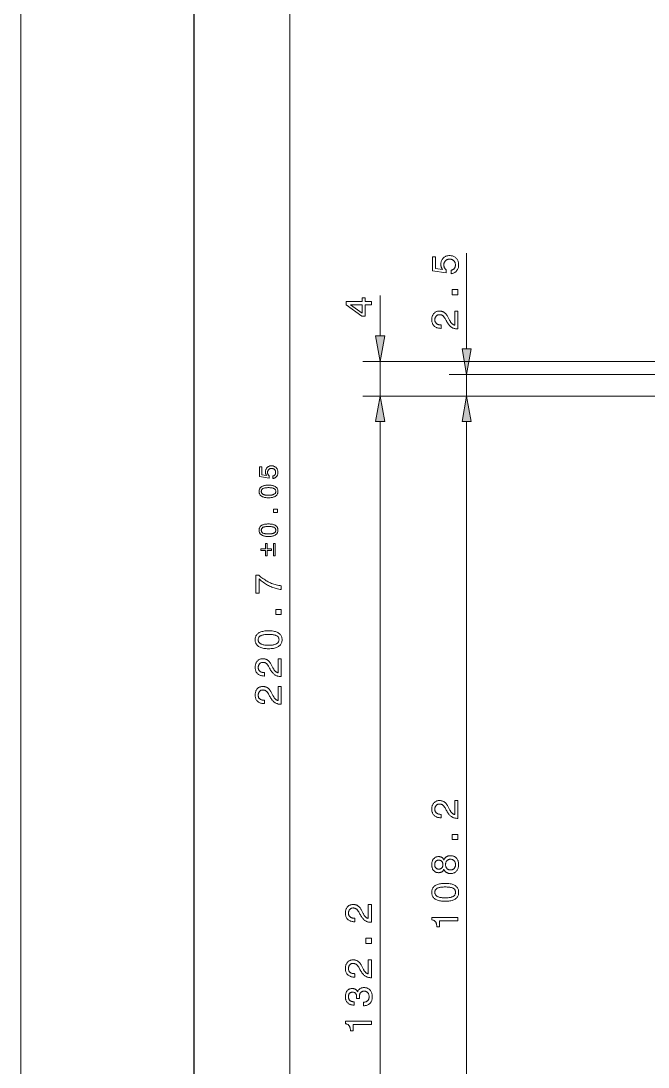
# Model space of a CAD drawing. Extents: x 0 to 297, y 0 to 420.
# Drawn here: x 0 to 72.4, y 208.9 to 329.7 of the extents above; entities that cross this region are included whole.
import ezdxf

# ---------------------------------------------------------------- set-up
doc = ezdxf.new("R2010")
doc.units = 0

msp = doc.modelspace()

# ---------------------------------------------------------------- linework, layer by layer
at = {"color": 7, "lineweight": 13}
for p, q in [((0, 0), (0, 420)), ((31.06, 157.16), (31.06, 371.95)), ((74.03, 290.41), (39.48, 290.41)), ((74.03, 288.91), (49.46, 288.91)), ((74.18, 286.41), (39.48, 286.41)), ((74.18, 286.41), (39.48, 286.41)), ((74.18, 286.41), (49.46, 286.41)), ((74.18, 286.41), (49.46, 286.41)), ((41.48, 157.16), (41.48, 283.45)), ((51.46, 181.16), (51.46, 283.45))]:
    msp.add_line(p, q, dxfattribs=at)
at = {"color": 7, "lineweight": 30}
msp.add_line((20, 5), (20, 415), dxfattribs=at)
at = {"color": 7, "lineweight": 13, "ltscale": 0.276097}
msp.add_line((51.46, 291.86), (51.46, 302.91), dxfattribs=at)
at = {"color": 7, "lineweight": 13, "ltscale": 0.116125}
msp.add_line((41.48, 293.36), (41.48, 298.01), dxfattribs=at)
at = {"color": 7, "lineweight": 13, "ltscale": 0.1}
msp.add_line((41.48, 286.41), (41.48, 290.41), dxfattribs=at)
at = {"color": 7, "lineweight": 13, "ltscale": 0.0625}
msp.add_line((51.46, 286.41), (51.46, 288.91), dxfattribs=at)
at = {"color": 7, "lineweight": 13, "ltscale": 0.051139}
for p, q in [((41.48, 281.41), (41.48, 283.45)), ((51.46, 281.41), (51.46, 283.45))]:
    msp.add_line(p, q, dxfattribs=at)
at = {"color": 7, "lineweight": 13}
for points in [[(49.68, 300.53), (49.68, 300.93), (49.72, 300.94), (49.76, 300.95), (49.81, 300.97), (49.85, 300.98), (49.88, 301), (49.92, 301.02), (49.95, 301.05), (49.98, 301.07), (50.01, 301.1), (50.04, 301.13), (50.07, 301.16), (50.09, 301.2), (50.11, 301.23), (50.13, 301.27), (50.14, 301.31), (50.15, 301.35), (50.16, 301.4), (50.17, 301.44), (50.17, 301.49), (50.17, 301.54), (50.17, 301.59), (50.17, 301.65), (50.16, 301.71), (50.14, 301.76), (50.13, 301.81), (50.11, 301.85), (50.08, 301.9), (50.06, 301.94), (50.02, 301.98), (49.99, 302.02), (49.95, 302.06), (49.91, 302.09), (49.87, 302.11), (49.82, 302.14), (49.78, 302.16), (49.73, 302.17), (49.68, 302.19), (49.62, 302.2), (49.57, 302.2), (49.51, 302.2), (49.45, 302.2), (49.39, 302.2), (49.33, 302.19), (49.28, 302.18), (49.23, 302.16), (49.18, 302.14), (49.14, 302.12), (49.1, 302.09), (49.06, 302.06), (49.02, 302.02), (48.99, 301.99), (48.95, 301.95), (48.93, 301.9), (48.9, 301.86), (48.88, 301.81), (48.87, 301.76), (48.85, 301.71), (48.85, 301.65), (48.84, 301.6), (48.84, 301.54), (48.84, 301.5), (48.84, 301.47), (48.84, 301.43), (48.85, 301.4), (48.86, 301.37), (48.86, 301.34), (48.87, 301.31), (48.88, 301.28), (48.89, 301.25), (48.91, 301.22), (48.92, 301.19), (48.94, 301.16), (48.96, 301.13), (48.97, 301.11), (48.99, 301.08), (49.02, 301.06), (49.04, 301.03), (49.06, 301.01), (49.09, 300.99), (49.11, 300.96), (49.11, 300.62), (47.52, 300.86), (47.52, 302.46), (47.88, 302.46), (47.88, 301.15), (48.69, 301.03), (48.67, 301.05), (48.65, 301.07), (48.63, 301.09), (48.62, 301.12), (48.6, 301.14), (48.59, 301.17), (48.58, 301.2), (48.56, 301.22), (48.55, 301.25), (48.54, 301.28), (48.53, 301.31), (48.52, 301.34), (48.52, 301.37), (48.51, 301.4), (48.5, 301.43), (48.5, 301.46), (48.5, 301.5), (48.49, 301.53), (48.49, 301.56), (48.49, 301.6), (48.5, 301.69), (48.5, 301.78), (48.52, 301.86), (48.54, 301.94), (48.56, 302.02), (48.59, 302.09), (48.63, 302.16), (48.67, 302.22), (48.71, 302.28), (48.77, 302.34), (48.82, 302.4), (48.88, 302.44), (48.95, 302.49), (49.01, 302.52), (49.08, 302.55), (49.16, 302.58), (49.23, 302.6), (49.31, 302.61), (49.4, 302.62), (49.49, 302.62), (49.58, 302.62), (49.67, 302.61), (49.75, 302.6), (49.83, 302.58), (49.91, 302.55), (49.99, 302.52), (50.06, 302.48), (50.13, 302.43), (50.19, 302.38), (50.25, 302.33), (50.31, 302.26), (50.36, 302.2), (50.4, 302.13), (50.44, 302.06), (50.47, 301.98), (50.5, 301.9), (50.52, 301.82), (50.53, 301.73), (50.54, 301.64), (50.54, 301.55), (50.54, 301.47), (50.53, 301.38), (50.52, 301.31), (50.51, 301.23), (50.48, 301.16), (50.46, 301.09), (50.43, 301.03), (50.39, 300.96), (50.35, 300.9), (50.3, 300.85), (50.26, 300.79), (50.2, 300.74), (50.15, 300.7), (50.09, 300.66), (50.03, 300.63), (49.96, 300.6), (49.9, 300.58), (49.83, 300.56), (49.75, 300.54)], [(50.46, 298.11), (49.81, 298.11), (49.81, 298.7), (50.46, 298.7)], [(40.48, 296.95), (39.74, 296.95), (39.74, 295.63), (39.36, 295.63), (37.55, 296.94), (37.55, 297.33), (39.4, 297.33), (39.4, 297.76), (39.74, 297.76), (39.74, 297.33), (40.48, 297.33)], [(39.4, 295.99), (39.4, 296.95), (38.05, 296.95)], [(50.46, 294.15), (50.44, 294.15), (50.36, 294.16), (50.27, 294.16), (50.19, 294.17), (50.11, 294.19), (50.04, 294.21), (49.96, 294.23), (49.89, 294.26), (49.83, 294.29), (49.76, 294.32), (49.7, 294.36), (49.64, 294.41), (49.58, 294.46), (49.52, 294.52), (49.46, 294.58), (49.4, 294.65), (49.35, 294.73), (49.29, 294.81), (49.23, 294.91), (49.17, 295), (49.11, 295.11), (48.97, 295.36), (48.95, 295.41), (48.92, 295.45), (48.89, 295.49), (48.87, 295.53), (48.84, 295.56), (48.81, 295.59), (48.78, 295.62), (48.75, 295.65), (48.72, 295.68), (48.69, 295.7), (48.66, 295.72), (48.63, 295.74), (48.59, 295.75), (48.56, 295.77), (48.52, 295.78), (48.49, 295.79), (48.45, 295.79), (48.41, 295.8), (48.37, 295.8), (48.33, 295.8), (48.28, 295.8), (48.24, 295.8), (48.19, 295.79), (48.15, 295.78), (48.11, 295.76), (48.08, 295.74), (48.04, 295.72), (48.01, 295.7), (47.97, 295.67), (47.94, 295.64), (47.92, 295.61), (47.89, 295.57), (47.87, 295.53), (47.85, 295.49), (47.83, 295.45), (47.82, 295.4), (47.81, 295.36), (47.8, 295.31), (47.8, 295.26), (47.8, 295.2), (47.8, 295.15), (47.8, 295.1), (47.81, 295.05), (47.83, 295), (47.84, 294.96), (47.86, 294.92), (47.89, 294.88), (47.92, 294.84), (47.95, 294.81), (47.98, 294.77), (48.02, 294.74), (48.06, 294.72), (48.11, 294.69), (48.15, 294.67), (48.2, 294.66), (48.26, 294.64), (48.31, 294.63), (48.37, 294.62), (48.43, 294.62), (48.49, 294.62), (48.53, 294.62), (48.53, 294.22), (48.47, 294.22), (48.37, 294.23), (48.29, 294.24), (48.2, 294.25), (48.12, 294.27), (48.04, 294.29), (47.97, 294.32), (47.9, 294.36), (47.83, 294.4), (47.77, 294.44), (47.72, 294.49), (47.66, 294.55), (47.62, 294.61), (47.57, 294.67), (47.54, 294.74), (47.51, 294.81), (47.48, 294.89), (47.46, 294.97), (47.45, 295.05), (47.44, 295.14), (47.44, 295.23), (47.44, 295.31), (47.45, 295.4), (47.46, 295.48), (47.48, 295.55), (47.5, 295.63), (47.53, 295.7), (47.56, 295.76), (47.6, 295.83), (47.64, 295.89), (47.69, 295.94), (47.74, 295.99), (47.79, 296.04), (47.85, 296.08), (47.91, 296.12), (47.97, 296.15), (48.04, 296.17), (48.11, 296.19), (48.18, 296.2), (48.25, 296.21), (48.33, 296.21), (48.39, 296.21), (48.45, 296.21), (48.51, 296.2), (48.57, 296.19), (48.62, 296.17), (48.68, 296.16), (48.73, 296.14), (48.78, 296.11), (48.83, 296.08), (48.88, 296.05), (48.92, 296.02), (48.97, 295.98), (49.01, 295.94), (49.05, 295.9), (49.09, 295.85), (49.13, 295.8), (49.17, 295.75), (49.21, 295.69), (49.24, 295.63), (49.28, 295.57), (49.41, 295.31), (49.44, 295.24), (49.48, 295.18), (49.52, 295.11), (49.55, 295.06), (49.59, 295), (49.62, 294.95), (49.65, 294.91), (49.68, 294.87), (49.72, 294.83), (49.75, 294.79), (49.78, 294.76), (49.81, 294.74), (49.84, 294.71), (49.87, 294.69), (49.91, 294.66), (49.94, 294.64), (49.98, 294.63), (50.01, 294.61), (50.05, 294.6), (50.09, 294.59), (50.09, 296.21), (50.46, 296.21)], [(40.96, 293.36), (41.48, 290.41), (42.01, 293.36)], [(50.94, 291.86), (51.46, 288.91), (51.98, 291.86)], [(42.01, 283.45), (41.48, 286.41), (40.96, 283.45)], [(42.01, 283.45), (41.48, 286.41), (40.96, 283.45)], [(51.98, 283.45), (51.46, 286.41), (50.94, 283.45)], [(51.98, 283.45), (51.46, 286.41), (50.94, 283.45)], [(29.07, 276.88), (29.07, 277.16), (29.1, 277.17), (29.13, 277.18), (29.16, 277.19), (29.19, 277.2), (29.21, 277.21), (29.24, 277.23), (29.26, 277.24), (29.28, 277.26), (29.3, 277.28), (29.32, 277.3), (29.34, 277.32), (29.35, 277.35), (29.37, 277.37), (29.38, 277.4), (29.39, 277.43), (29.4, 277.46), (29.41, 277.49), (29.41, 277.52), (29.41, 277.55), (29.41, 277.58), (29.41, 277.63), (29.41, 277.67), (29.4, 277.7), (29.39, 277.74), (29.38, 277.77), (29.37, 277.81), (29.35, 277.84), (29.33, 277.87), (29.31, 277.9), (29.29, 277.92), (29.26, 277.95), (29.23, 277.97), (29.2, 277.99), (29.17, 278.01), (29.14, 278.02), (29.1, 278.03), (29.07, 278.04), (29.03, 278.05), (28.99, 278.05), (28.95, 278.05), (28.91, 278.05), (28.87, 278.05), (28.83, 278.04), (28.79, 278.03), (28.76, 278.02), (28.72, 278.01), (28.69, 277.99), (28.66, 277.97), (28.63, 277.95), (28.61, 277.93), (28.58, 277.9), (28.56, 277.87), (28.54, 277.84), (28.53, 277.81), (28.51, 277.78), (28.5, 277.74), (28.49, 277.71), (28.48, 277.67), (28.48, 277.63), (28.48, 277.58), (28.48, 277.56), (28.48, 277.54), (28.48, 277.51), (28.49, 277.49), (28.49, 277.47), (28.5, 277.45), (28.5, 277.42), (28.51, 277.4), (28.52, 277.38), (28.53, 277.36), (28.54, 277.34), (28.55, 277.32), (28.56, 277.3), (28.58, 277.28), (28.59, 277.27), (28.6, 277.25), (28.62, 277.23), (28.64, 277.22), (28.65, 277.2), (28.67, 277.18), (28.67, 276.94), (27.56, 277.11), (27.56, 278.23), (27.81, 278.23), (27.81, 277.31), (28.37, 277.23), (28.36, 277.24), (28.35, 277.26), (28.34, 277.27), (28.33, 277.29), (28.32, 277.31), (28.31, 277.33), (28.3, 277.35), (28.29, 277.37), (28.28, 277.38), (28.27, 277.41), (28.27, 277.43), (28.26, 277.45), (28.25, 277.47), (28.25, 277.49), (28.25, 277.51), (28.24, 277.53), (28.24, 277.56), (28.24, 277.58), (28.24, 277.6), (28.24, 277.63), (28.24, 277.69), (28.25, 277.75), (28.26, 277.81), (28.27, 277.87), (28.29, 277.92), (28.31, 277.97), (28.33, 278.02), (28.36, 278.07), (28.39, 278.11), (28.43, 278.15), (28.47, 278.19), (28.51, 278.22), (28.56, 278.25), (28.6, 278.28), (28.65, 278.3), (28.7, 278.31), (28.76, 278.33), (28.81, 278.34), (28.87, 278.34), (28.93, 278.35), (29, 278.34), (29.06, 278.34), (29.12, 278.33), (29.18, 278.31), (29.23, 278.29), (29.28, 278.27), (29.33, 278.24), (29.38, 278.21), (29.43, 278.18), (29.47, 278.14), (29.51, 278.09), (29.54, 278.05), (29.57, 278), (29.6, 277.95), (29.62, 277.9), (29.64, 277.84), (29.66, 277.78), (29.67, 277.72), (29.67, 277.66), (29.67, 277.59), (29.67, 277.54), (29.67, 277.48), (29.66, 277.42), (29.65, 277.37), (29.63, 277.32), (29.61, 277.27), (29.59, 277.23), (29.57, 277.18), (29.54, 277.14), (29.51, 277.1), (29.47, 277.06), (29.43, 277.03), (29.4, 277), (29.36, 276.97), (29.31, 276.95), (29.27, 276.93), (29.22, 276.91), (29.17, 276.9), (29.12, 276.89)], [(28.59, 274.67), (28.48, 274.67), (28.39, 274.67), (28.29, 274.68), (28.2, 274.7), (28.12, 274.71), (28.04, 274.73), (27.97, 274.76), (27.9, 274.78), (27.84, 274.82), (27.78, 274.85), (27.73, 274.89), (27.68, 274.93), (27.64, 274.98), (27.6, 275.03), (27.57, 275.08), (27.54, 275.14), (27.52, 275.19), (27.51, 275.26), (27.5, 275.32), (27.5, 275.39), (27.5, 275.46), (27.51, 275.53), (27.52, 275.59), (27.54, 275.65), (27.57, 275.71), (27.6, 275.76), (27.64, 275.81), (27.68, 275.85), (27.72, 275.9), (27.78, 275.94), (27.83, 275.97), (27.9, 276), (27.96, 276.03), (28.04, 276.05), (28.12, 276.07), (28.2, 276.09), (28.29, 276.1), (28.38, 276.11), (28.48, 276.12), (28.59, 276.12), (28.69, 276.12), (28.79, 276.11), (28.89, 276.1), (28.98, 276.09), (29.06, 276.07), (29.14, 276.05), (29.21, 276.03), (29.28, 276), (29.34, 275.97), (29.4, 275.94), (29.45, 275.9), (29.5, 275.85), (29.54, 275.81), (29.57, 275.76), (29.61, 275.71), (29.63, 275.65), (29.65, 275.59), (29.66, 275.53), (29.67, 275.46), (29.67, 275.39), (29.67, 275.32), (29.66, 275.26), (29.65, 275.19), (29.63, 275.14), (29.6, 275.08), (29.57, 275.03), (29.54, 274.98), (29.5, 274.93), (29.45, 274.89), (29.4, 274.85), (29.34, 274.82), (29.28, 274.78), (29.21, 274.76), (29.14, 274.73), (29.06, 274.71), (28.97, 274.7), (28.89, 274.68), (28.79, 274.67), (28.69, 274.67)], [(28.59, 274.95), (28.67, 274.96), (28.75, 274.96), (28.83, 274.96), (28.9, 274.97), (28.96, 274.98), (29.03, 274.99), (29.08, 275.01), (29.13, 275.02), (29.18, 275.04), (29.22, 275.06), (29.26, 275.08), (29.3, 275.11), (29.33, 275.14), (29.35, 275.17), (29.38, 275.2), (29.39, 275.23), (29.41, 275.27), (29.42, 275.31), (29.42, 275.35), (29.43, 275.39), (29.42, 275.44), (29.42, 275.48), (29.41, 275.52), (29.39, 275.56), (29.38, 275.59), (29.35, 275.62), (29.33, 275.65), (29.3, 275.68), (29.26, 275.7), (29.23, 275.72), (29.18, 275.74), (29.14, 275.76), (29.09, 275.78), (29.03, 275.79), (28.97, 275.8), (28.9, 275.81), (28.83, 275.82), (28.75, 275.82), (28.67, 275.83), (28.59, 275.83), (28.5, 275.83), (28.42, 275.82), (28.35, 275.82), (28.28, 275.81), (28.21, 275.8), (28.15, 275.79), (28.09, 275.78), (28.04, 275.76), (27.99, 275.74), (27.95, 275.72), (27.91, 275.7), (27.88, 275.68), (27.85, 275.65), (27.82, 275.62), (27.8, 275.59), (27.78, 275.56), (27.77, 275.52), (27.76, 275.48), (27.75, 275.44), (27.75, 275.39), (27.75, 275.35), (27.76, 275.31), (27.77, 275.27), (27.78, 275.23), (27.8, 275.2), (27.82, 275.17), (27.85, 275.14), (27.88, 275.11), (27.91, 275.08), (27.95, 275.06), (27.99, 275.04), (28.04, 275.02), (28.09, 275.01), (28.15, 274.99), (28.21, 274.98), (28.28, 274.97), (28.35, 274.96), (28.42, 274.96), (28.5, 274.96)], [(29.61, 272.95), (29.16, 272.95), (29.16, 273.36), (29.61, 273.36)], [(28.59, 270.19), (28.48, 270.19), (28.39, 270.2), (28.29, 270.2), (28.2, 270.22), (28.12, 270.23), (28.04, 270.25), (27.97, 270.28), (27.9, 270.31), (27.84, 270.34), (27.78, 270.37), (27.73, 270.41), (27.68, 270.46), (27.64, 270.5), (27.6, 270.55), (27.57, 270.6), (27.54, 270.66), (27.52, 270.72), (27.51, 270.78), (27.5, 270.85), (27.5, 270.92), (27.5, 270.99), (27.51, 271.05), (27.52, 271.11), (27.54, 271.17), (27.57, 271.23), (27.6, 271.28), (27.64, 271.33), (27.68, 271.38), (27.72, 271.42), (27.78, 271.46), (27.83, 271.49), (27.9, 271.52), (27.96, 271.55), (28.04, 271.58), (28.12, 271.6), (28.2, 271.61), (28.29, 271.63), (28.38, 271.63), (28.48, 271.64), (28.59, 271.64), (28.69, 271.64), (28.79, 271.63), (28.89, 271.63), (28.98, 271.61), (29.06, 271.6), (29.14, 271.58), (29.21, 271.55), (29.28, 271.52), (29.34, 271.49), (29.4, 271.46), (29.45, 271.42), (29.5, 271.38), (29.54, 271.33), (29.57, 271.28), (29.61, 271.23), (29.63, 271.17), (29.65, 271.11), (29.66, 271.05), (29.67, 270.99), (29.67, 270.92), (29.67, 270.85), (29.66, 270.78), (29.65, 270.72), (29.63, 270.66), (29.6, 270.6), (29.57, 270.55), (29.54, 270.5), (29.5, 270.46), (29.45, 270.41), (29.4, 270.37), (29.34, 270.34), (29.28, 270.31), (29.21, 270.28), (29.14, 270.25), (29.06, 270.23), (28.97, 270.22), (28.89, 270.2), (28.79, 270.2), (28.69, 270.19)], [(28.59, 270.48), (28.67, 270.48), (28.75, 270.48), (28.83, 270.49), (28.9, 270.49), (28.96, 270.5), (29.03, 270.52), (29.08, 270.53), (29.13, 270.55), (29.18, 270.56), (29.22, 270.58), (29.26, 270.61), (29.3, 270.63), (29.33, 270.66), (29.35, 270.69), (29.38, 270.72), (29.39, 270.75), (29.41, 270.79), (29.42, 270.83), (29.42, 270.87), (29.43, 270.92), (29.42, 270.96), (29.42, 271), (29.41, 271.04), (29.39, 271.08), (29.38, 271.11), (29.35, 271.14), (29.33, 271.17), (29.3, 271.2), (29.26, 271.22), (29.23, 271.25), (29.18, 271.27), (29.14, 271.28), (29.09, 271.3), (29.03, 271.31), (28.97, 271.32), (28.9, 271.33), (28.83, 271.34), (28.75, 271.35), (28.67, 271.35), (28.59, 271.35), (28.5, 271.35), (28.42, 271.35), (28.35, 271.34), (28.28, 271.33), (28.21, 271.32), (28.15, 271.31), (28.09, 271.3), (28.04, 271.28), (27.99, 271.27), (27.95, 271.25), (27.91, 271.22), (27.88, 271.2), (27.85, 271.17), (27.82, 271.14), (27.8, 271.11), (27.78, 271.08), (27.77, 271.04), (27.76, 271), (27.75, 270.96), (27.75, 270.92), (27.75, 270.87), (27.76, 270.83), (27.77, 270.79), (27.78, 270.75), (27.8, 270.72), (27.82, 270.69), (27.85, 270.66), (27.88, 270.63), (27.91, 270.61), (27.95, 270.58), (27.99, 270.56), (28.04, 270.55), (28.09, 270.53), (28.15, 270.52), (28.21, 270.5), (28.28, 270.49), (28.35, 270.49), (28.42, 270.48), (28.5, 270.48)], [(28.95, 268.57), (28.43, 268.57), (28.43, 267.97), (28.23, 267.97), (28.23, 268.57), (27.71, 268.57), (27.71, 268.78), (28.23, 268.78), (28.23, 269.38), (28.43, 269.38), (28.43, 268.78), (28.95, 268.78)], [(29.16, 267.97), (29.16, 269.38), (29.37, 269.38), (29.37, 267.97)], [(30.06, 264.06), (29.92, 264.08), (29.78, 264.11), (29.64, 264.14), (29.5, 264.17), (29.37, 264.21), (29.23, 264.25), (29.1, 264.3), (28.97, 264.35), (28.84, 264.4), (28.72, 264.46), (28.59, 264.52), (28.47, 264.59), (28.35, 264.66), (28.23, 264.74), (28.11, 264.82), (27.99, 264.9), (27.87, 264.99), (27.75, 265.09), (27.64, 265.19), (27.52, 265.29), (27.52, 263.65), (27.13, 263.65), (27.13, 265.71), (27.49, 265.71), (27.6, 265.61), (27.72, 265.51), (27.83, 265.42), (27.95, 265.33), (28.07, 265.25), (28.19, 265.17), (28.31, 265.09), (28.43, 265.02), (28.56, 264.96), (28.69, 264.89), (28.82, 264.84), (28.95, 264.78), (29.08, 264.73), (29.21, 264.69), (29.35, 264.64), (29.49, 264.61), (29.63, 264.57), (29.77, 264.55), (29.92, 264.52), (30.06, 264.5)], [(30.06, 261.17), (29.42, 261.17), (29.42, 261.76), (30.06, 261.76)], [(28.6, 257.23), (28.45, 257.23), (28.31, 257.24), (28.18, 257.25), (28.05, 257.27), (27.93, 257.29), (27.82, 257.32), (27.71, 257.36), (27.62, 257.4), (27.52, 257.44), (27.44, 257.49), (27.37, 257.55), (27.3, 257.61), (27.24, 257.67), (27.19, 257.74), (27.14, 257.82), (27.11, 257.9), (27.08, 257.98), (27.06, 258.07), (27.05, 258.17), (27.04, 258.27), (27.05, 258.37), (27.06, 258.46), (27.08, 258.55), (27.11, 258.64), (27.14, 258.72), (27.19, 258.79), (27.24, 258.86), (27.3, 258.93), (27.36, 258.99), (27.44, 259.04), (27.52, 259.09), (27.61, 259.13), (27.71, 259.17), (27.81, 259.21), (27.93, 259.24), (28.05, 259.26), (28.17, 259.28), (28.31, 259.29), (28.45, 259.3), (28.6, 259.3), (28.75, 259.3), (28.89, 259.29), (29.03, 259.28), (29.15, 259.26), (29.27, 259.24), (29.38, 259.21), (29.49, 259.17), (29.59, 259.13), (29.68, 259.09), (29.76, 259.04), (29.83, 258.99), (29.9, 258.93), (29.96, 258.86), (30.01, 258.79), (30.05, 258.72), (30.09, 258.64), (30.11, 258.55), (30.13, 258.46), (30.15, 258.37), (30.15, 258.27), (30.15, 258.17), (30.13, 258.07), (30.11, 257.98), (30.09, 257.9), (30.05, 257.82), (30.01, 257.74), (29.96, 257.67), (29.9, 257.61), (29.83, 257.55), (29.76, 257.49), (29.67, 257.44), (29.58, 257.4), (29.49, 257.36), (29.38, 257.32), (29.27, 257.29), (29.15, 257.27), (29.02, 257.25), (28.89, 257.24), (28.75, 257.23)], [(28.6, 257.64), (28.72, 257.64), (28.83, 257.65), (28.94, 257.65), (29.04, 257.66), (29.14, 257.68), (29.22, 257.69), (29.31, 257.71), (29.38, 257.74), (29.45, 257.76), (29.51, 257.79), (29.56, 257.82), (29.61, 257.86), (29.65, 257.9), (29.69, 257.94), (29.72, 257.99), (29.75, 258.03), (29.77, 258.09), (29.78, 258.14), (29.79, 258.2), (29.8, 258.27), (29.79, 258.33), (29.78, 258.39), (29.77, 258.44), (29.75, 258.5), (29.72, 258.55), (29.69, 258.59), (29.66, 258.63), (29.61, 258.67), (29.56, 258.71), (29.51, 258.74), (29.45, 258.77), (29.38, 258.79), (29.31, 258.81), (29.23, 258.83), (29.14, 258.85), (29.05, 258.86), (28.95, 258.87), (28.84, 258.88), (28.72, 258.89), (28.6, 258.89), (28.48, 258.89), (28.36, 258.88), (28.25, 258.87), (28.15, 258.86), (28.06, 258.85), (27.97, 258.83), (27.89, 258.81), (27.81, 258.79), (27.75, 258.77), (27.69, 258.74), (27.63, 258.71), (27.58, 258.67), (27.54, 258.63), (27.51, 258.59), (27.47, 258.55), (27.45, 258.5), (27.43, 258.44), (27.41, 258.39), (27.41, 258.33), (27.4, 258.27), (27.41, 258.2), (27.41, 258.14), (27.43, 258.09), (27.45, 258.03), (27.47, 257.99), (27.51, 257.94), (27.54, 257.9), (27.59, 257.86), (27.64, 257.82), (27.69, 257.79), (27.75, 257.76), (27.82, 257.74), (27.89, 257.71), (27.97, 257.69), (28.06, 257.68), (28.16, 257.66), (28.26, 257.65), (28.36, 257.65), (28.48, 257.64)], [(30.06, 254.02), (30.05, 254.02), (29.96, 254.02), (29.88, 254.02), (29.8, 254.03), (29.72, 254.05), (29.64, 254.07), (29.57, 254.09), (29.5, 254.12), (29.43, 254.15), (29.37, 254.18), (29.31, 254.22), (29.25, 254.27), (29.19, 254.32), (29.13, 254.38), (29.07, 254.44), (29.01, 254.51), (28.95, 254.59), (28.89, 254.67), (28.83, 254.77), (28.77, 254.86), (28.72, 254.97), (28.58, 255.22), (28.55, 255.27), (28.53, 255.31), (28.5, 255.35), (28.47, 255.39), (28.44, 255.42), (28.42, 255.45), (28.39, 255.48), (28.36, 255.51), (28.33, 255.54), (28.3, 255.56), (28.27, 255.58), (28.23, 255.6), (28.2, 255.61), (28.16, 255.63), (28.13, 255.64), (28.09, 255.65), (28.05, 255.65), (28.02, 255.66), (27.98, 255.66), (27.93, 255.66), (27.89, 255.66), (27.84, 255.66), (27.8, 255.65), (27.76, 255.64), (27.72, 255.62), (27.68, 255.61), (27.65, 255.58), (27.61, 255.56), (27.58, 255.53), (27.55, 255.5), (27.52, 255.47), (27.5, 255.43), (27.47, 255.39), (27.46, 255.35), (27.44, 255.31), (27.43, 255.26), (27.42, 255.22), (27.41, 255.17), (27.4, 255.12), (27.4, 255.06), (27.4, 255.01), (27.41, 254.96), (27.42, 254.91), (27.43, 254.86), (27.45, 254.82), (27.47, 254.78), (27.49, 254.74), (27.52, 254.7), (27.55, 254.67), (27.59, 254.63), (27.63, 254.6), (27.67, 254.58), (27.71, 254.55), (27.76, 254.53), (27.81, 254.52), (27.86, 254.5), (27.92, 254.49), (27.97, 254.48), (28.03, 254.48), (28.1, 254.48), (28.13, 254.48), (28.13, 254.08), (28.07, 254.08), (27.98, 254.09), (27.89, 254.1), (27.81, 254.11), (27.73, 254.13), (27.65, 254.15), (27.57, 254.18), (27.51, 254.22), (27.44, 254.26), (27.38, 254.3), (27.32, 254.35), (27.27, 254.41), (27.22, 254.47), (27.18, 254.53), (27.14, 254.6), (27.11, 254.67), (27.09, 254.75), (27.07, 254.83), (27.06, 254.91), (27.05, 255), (27.04, 255.09), (27.05, 255.17), (27.05, 255.26), (27.07, 255.34), (27.08, 255.41), (27.11, 255.49), (27.13, 255.56), (27.17, 255.62), (27.2, 255.69), (27.24, 255.75), (27.29, 255.8), (27.34, 255.85), (27.4, 255.9), (27.45, 255.94), (27.51, 255.98), (27.58, 256.01), (27.64, 256.03), (27.71, 256.05), (27.78, 256.06), (27.86, 256.07), (27.94, 256.08), (28, 256.07), (28.06, 256.07), (28.12, 256.06), (28.17, 256.05), (28.23, 256.04), (28.28, 256.02), (28.33, 256), (28.38, 255.97), (28.43, 255.95), (28.48, 255.91), (28.53, 255.88), (28.57, 255.84), (28.62, 255.8), (28.66, 255.76), (28.7, 255.71), (28.74, 255.66), (28.78, 255.61), (28.81, 255.55), (28.85, 255.49), (28.88, 255.43), (29.01, 255.17), (29.05, 255.1), (29.09, 255.04), (29.12, 254.97), (29.16, 254.92), (29.19, 254.86), (29.23, 254.81), (29.26, 254.77), (29.29, 254.73), (29.32, 254.69), (29.35, 254.66), (29.38, 254.62), (29.41, 254.6), (29.45, 254.57), (29.48, 254.55), (29.51, 254.52), (29.55, 254.51), (29.58, 254.49), (29.62, 254.47), (29.65, 254.46), (29.69, 254.45), (29.69, 256.08), (30.06, 256.08)], [(30.06, 250.82), (30.05, 250.82), (29.96, 250.82), (29.88, 250.83), (29.8, 250.84), (29.72, 250.85), (29.64, 250.87), (29.57, 250.89), (29.5, 250.92), (29.43, 250.95), (29.37, 250.98), (29.31, 251.02), (29.25, 251.07), (29.19, 251.12), (29.13, 251.18), (29.07, 251.24), (29.01, 251.31), (28.95, 251.39), (28.89, 251.48), (28.83, 251.57), (28.77, 251.67), (28.72, 251.77), (28.58, 252.03), (28.55, 252.07), (28.53, 252.11), (28.5, 252.15), (28.47, 252.19), (28.44, 252.22), (28.42, 252.26), (28.39, 252.29), (28.36, 252.31), (28.33, 252.34), (28.3, 252.36), (28.27, 252.38), (28.23, 252.4), (28.2, 252.41), (28.16, 252.43), (28.13, 252.44), (28.09, 252.45), (28.05, 252.46), (28.02, 252.46), (27.98, 252.46), (27.93, 252.47), (27.89, 252.46), (27.84, 252.46), (27.8, 252.45), (27.76, 252.44), (27.72, 252.43), (27.68, 252.41), (27.65, 252.39), (27.61, 252.36), (27.58, 252.33), (27.55, 252.3), (27.52, 252.27), (27.5, 252.23), (27.47, 252.19), (27.46, 252.15), (27.44, 252.11), (27.43, 252.07), (27.42, 252.02), (27.41, 251.97), (27.4, 251.92), (27.4, 251.87), (27.4, 251.81), (27.41, 251.76), (27.42, 251.71), (27.43, 251.67), (27.45, 251.62), (27.47, 251.58), (27.49, 251.54), (27.52, 251.5), (27.55, 251.47), (27.59, 251.44), (27.63, 251.41), (27.67, 251.38), (27.71, 251.36), (27.76, 251.34), (27.81, 251.32), (27.86, 251.3), (27.92, 251.29), (27.97, 251.29), (28.03, 251.28), (28.1, 251.28), (28.13, 251.28), (28.13, 250.89), (28.07, 250.89), (27.98, 250.89), (27.89, 250.9), (27.81, 250.91), (27.73, 250.93), (27.65, 250.95), (27.57, 250.98), (27.51, 251.02), (27.44, 251.06), (27.38, 251.11), (27.32, 251.16), (27.27, 251.21), (27.22, 251.27), (27.18, 251.34), (27.14, 251.4), (27.11, 251.47), (27.09, 251.55), (27.07, 251.63), (27.06, 251.71), (27.05, 251.8), (27.04, 251.89), (27.05, 251.98), (27.05, 252.06), (27.07, 252.14), (27.08, 252.22), (27.11, 252.29), (27.13, 252.36), (27.17, 252.42), (27.2, 252.49), (27.24, 252.55), (27.29, 252.6), (27.34, 252.66), (27.4, 252.7), (27.45, 252.74), (27.51, 252.78), (27.58, 252.81), (27.64, 252.83), (27.71, 252.85), (27.78, 252.87), (27.86, 252.87), (27.94, 252.88), (28, 252.88), (28.06, 252.87), (28.12, 252.86), (28.17, 252.85), (28.23, 252.84), (28.28, 252.82), (28.33, 252.8), (28.38, 252.77), (28.43, 252.75), (28.48, 252.72), (28.53, 252.68), (28.57, 252.65), (28.62, 252.61), (28.66, 252.56), (28.7, 252.51), (28.74, 252.46), (28.78, 252.41), (28.81, 252.35), (28.85, 252.29), (28.88, 252.23), (29.01, 251.97), (29.05, 251.9), (29.09, 251.84), (29.12, 251.78), (29.16, 251.72), (29.19, 251.66), (29.23, 251.62), (29.26, 251.57), (29.29, 251.53), (29.32, 251.49), (29.35, 251.46), (29.38, 251.43), (29.41, 251.4), (29.45, 251.37), (29.48, 251.35), (29.51, 251.33), (29.55, 251.31), (29.58, 251.29), (29.62, 251.27), (29.65, 251.26), (29.69, 251.25), (29.69, 252.88), (30.06, 252.88)], [(50.46, 237.65), (50.44, 237.65), (50.36, 237.65), (50.27, 237.66), (50.19, 237.67), (50.11, 237.68), (50.04, 237.7), (49.96, 237.72), (49.89, 237.75), (49.83, 237.78), (49.76, 237.82), (49.7, 237.86), (49.64, 237.9), (49.58, 237.95), (49.52, 238.01), (49.46, 238.07), (49.4, 238.15), (49.35, 238.22), (49.29, 238.31), (49.23, 238.4), (49.17, 238.5), (49.11, 238.6), (48.97, 238.86), (48.95, 238.9), (48.92, 238.94), (48.89, 238.98), (48.87, 239.02), (48.84, 239.06), (48.81, 239.09), (48.78, 239.12), (48.75, 239.15), (48.72, 239.17), (48.69, 239.19), (48.66, 239.21), (48.63, 239.23), (48.59, 239.25), (48.56, 239.26), (48.52, 239.27), (48.49, 239.28), (48.45, 239.29), (48.41, 239.29), (48.37, 239.3), (48.33, 239.3), (48.28, 239.3), (48.24, 239.29), (48.19, 239.28), (48.15, 239.27), (48.11, 239.26), (48.08, 239.24), (48.04, 239.22), (48.01, 239.19), (47.97, 239.17), (47.94, 239.13), (47.92, 239.1), (47.89, 239.06), (47.87, 239.03), (47.85, 238.99), (47.83, 238.94), (47.82, 238.9), (47.81, 238.85), (47.8, 238.8), (47.8, 238.75), (47.8, 238.7), (47.8, 238.64), (47.8, 238.59), (47.81, 238.54), (47.83, 238.5), (47.84, 238.45), (47.86, 238.41), (47.89, 238.37), (47.92, 238.34), (47.95, 238.3), (47.98, 238.27), (48.02, 238.24), (48.06, 238.21), (48.11, 238.19), (48.15, 238.17), (48.2, 238.15), (48.26, 238.14), (48.31, 238.12), (48.37, 238.12), (48.43, 238.11), (48.49, 238.11), (48.53, 238.11), (48.53, 237.72), (48.47, 237.72), (48.37, 237.72), (48.29, 237.73), (48.2, 237.74), (48.12, 237.76), (48.04, 237.79), (47.97, 237.82), (47.9, 237.85), (47.83, 237.89), (47.77, 237.94), (47.72, 237.99), (47.66, 238.04), (47.62, 238.1), (47.57, 238.17), (47.54, 238.23), (47.51, 238.31), (47.48, 238.38), (47.46, 238.46), (47.45, 238.54), (47.44, 238.63), (47.44, 238.72), (47.44, 238.81), (47.45, 238.89), (47.46, 238.97), (47.48, 239.05), (47.5, 239.12), (47.53, 239.19), (47.56, 239.26), (47.6, 239.32), (47.64, 239.38), (47.69, 239.44), (47.74, 239.49), (47.79, 239.53), (47.85, 239.57), (47.91, 239.61), (47.97, 239.64), (48.04, 239.66), (48.11, 239.68), (48.18, 239.7), (48.25, 239.71), (48.33, 239.71), (48.39, 239.71), (48.45, 239.7), (48.51, 239.69), (48.57, 239.68), (48.62, 239.67), (48.68, 239.65), (48.73, 239.63), (48.78, 239.61), (48.83, 239.58), (48.88, 239.55), (48.92, 239.51), (48.97, 239.48), (49.01, 239.44), (49.05, 239.39), (49.09, 239.35), (49.13, 239.3), (49.17, 239.24), (49.21, 239.18), (49.24, 239.12), (49.28, 239.06), (49.41, 238.81), (49.44, 238.74), (49.48, 238.67), (49.52, 238.61), (49.55, 238.55), (49.59, 238.5), (49.62, 238.45), (49.65, 238.4), (49.68, 238.36), (49.72, 238.32), (49.75, 238.29), (49.78, 238.26), (49.81, 238.23), (49.84, 238.2), (49.87, 238.18), (49.91, 238.16), (49.94, 238.14), (49.98, 238.12), (50.01, 238.11), (50.05, 238.09), (50.09, 238.08), (50.09, 239.71), (50.46, 239.71)], [(50.46, 235.21), (49.81, 235.21), (49.81, 235.8), (50.46, 235.8)], [(48.84, 231.77), (48.82, 231.73), (48.8, 231.69), (48.78, 231.66), (48.76, 231.63), (48.74, 231.6), (48.71, 231.57), (48.68, 231.54), (48.66, 231.52), (48.63, 231.49), (48.6, 231.47), (48.56, 231.45), (48.53, 231.44), (48.5, 231.42), (48.46, 231.41), (48.42, 231.4), (48.38, 231.39), (48.34, 231.38), (48.3, 231.38), (48.26, 231.37), (48.21, 231.37), (48.14, 231.38), (48.08, 231.38), (48.02, 231.4), (47.96, 231.41), (47.9, 231.44), (47.85, 231.47), (47.79, 231.5), (47.74, 231.54), (47.7, 231.58), (47.65, 231.63), (47.61, 231.68), (47.58, 231.74), (47.54, 231.8), (47.52, 231.86), (47.49, 231.93), (47.47, 232), (47.46, 232.07), (47.45, 232.14), (47.44, 232.22), (47.44, 232.3), (47.44, 232.39), (47.45, 232.47), (47.46, 232.54), (47.47, 232.61), (47.49, 232.68), (47.52, 232.75), (47.54, 232.81), (47.58, 232.87), (47.61, 232.93), (47.65, 232.98), (47.7, 233.03), (47.74, 233.07), (47.79, 233.11), (47.85, 233.14), (47.9, 233.17), (47.96, 233.19), (48.02, 233.21), (48.08, 233.22), (48.14, 233.23), (48.21, 233.23), (48.26, 233.23), (48.3, 233.23), (48.34, 233.23), (48.38, 233.22), (48.42, 233.21), (48.46, 233.2), (48.5, 233.19), (48.53, 233.17), (48.57, 233.16), (48.6, 233.14), (48.63, 233.12), (48.66, 233.09), (48.69, 233.07), (48.71, 233.04), (48.74, 233.01), (48.76, 232.98), (48.78, 232.95), (48.8, 232.92), (48.82, 232.88), (48.84, 232.84), (48.86, 232.89), (48.88, 232.93), (48.91, 232.98), (48.93, 233.02), (48.96, 233.06), (48.99, 233.09), (49.02, 233.13), (49.05, 233.16), (49.09, 233.19), (49.13, 233.21), (49.17, 233.24), (49.21, 233.26), (49.25, 233.28), (49.29, 233.29), (49.34, 233.31), (49.39, 233.32), (49.44, 233.33), (49.49, 233.33), (49.54, 233.34), (49.6, 233.34), (49.68, 233.33), (49.76, 233.33), (49.84, 233.31), (49.91, 233.29), (49.99, 233.27), (50.05, 233.24), (50.12, 233.2), (50.18, 233.16), (50.23, 233.11), (50.29, 233.06), (50.34, 233), (50.38, 232.94), (50.42, 232.87), (50.45, 232.8), (50.48, 232.73), (50.5, 232.65), (50.52, 232.57), (50.53, 232.49), (50.54, 232.4), (50.54, 232.3), (50.54, 232.21), (50.53, 232.12), (50.52, 232.04), (50.5, 231.96), (50.48, 231.88), (50.45, 231.81), (50.42, 231.74), (50.38, 231.67), (50.34, 231.61), (50.29, 231.55), (50.23, 231.5), (50.18, 231.45), (50.12, 231.41), (50.05, 231.37), (49.99, 231.34), (49.91, 231.32), (49.84, 231.3), (49.76, 231.28), (49.68, 231.28), (49.6, 231.27), (49.54, 231.27), (49.49, 231.28), (49.44, 231.28), (49.39, 231.29), (49.34, 231.31), (49.29, 231.32), (49.25, 231.34), (49.21, 231.35), (49.17, 231.38), (49.13, 231.4), (49.09, 231.43), (49.05, 231.45), (49.02, 231.49), (48.99, 231.52), (48.96, 231.55), (48.93, 231.59), (48.91, 231.63), (48.88, 231.68), (48.86, 231.72)], [(48.25, 231.78), (48.29, 231.79), (48.33, 231.79), (48.37, 231.8), (48.4, 231.81), (48.44, 231.82), (48.47, 231.84), (48.51, 231.85), (48.54, 231.87), (48.56, 231.9), (48.59, 231.93), (48.62, 231.96), (48.64, 231.99), (48.66, 232.02), (48.68, 232.06), (48.69, 232.09), (48.7, 232.13), (48.71, 232.17), (48.72, 232.21), (48.72, 232.26), (48.72, 232.3), (48.72, 232.35), (48.72, 232.4), (48.71, 232.44), (48.7, 232.48), (48.69, 232.52), (48.68, 232.56), (48.66, 232.59), (48.64, 232.62), (48.62, 232.66), (48.59, 232.69), (48.56, 232.71), (48.54, 232.74), (48.51, 232.76), (48.47, 232.78), (48.44, 232.79), (48.4, 232.8), (48.37, 232.81), (48.33, 232.82), (48.29, 232.83), (48.25, 232.83), (48.2, 232.83), (48.16, 232.82), (48.13, 232.81), (48.09, 232.81), (48.05, 232.79), (48.02, 232.78), (47.99, 232.76), (47.96, 232.74), (47.93, 232.71), (47.91, 232.69), (47.88, 232.66), (47.86, 232.63), (47.84, 232.6), (47.83, 232.56), (47.81, 232.52), (47.8, 232.48), (47.8, 232.44), (47.79, 232.4), (47.79, 232.35), (47.78, 232.3), (47.79, 232.26), (47.79, 232.21), (47.8, 232.17), (47.8, 232.13), (47.81, 232.09), (47.83, 232.05), (47.84, 232.02), (47.86, 231.98), (47.88, 231.95), (47.91, 231.92), (47.93, 231.9), (47.96, 231.87), (47.99, 231.85), (48.02, 231.83), (48.05, 231.82), (48.09, 231.81), (48.13, 231.8), (48.16, 231.79), (48.2, 231.79)], [(49.59, 231.69), (49.64, 231.69), (49.69, 231.7), (49.74, 231.7), (49.79, 231.72), (49.83, 231.73), (49.88, 231.75), (49.92, 231.77), (49.95, 231.79), (49.99, 231.82), (50.02, 231.85), (50.05, 231.89), (50.08, 231.93), (50.1, 231.96), (50.12, 232.01), (50.14, 232.05), (50.16, 232.1), (50.17, 232.14), (50.17, 232.2), (50.18, 232.25), (50.18, 232.3), (50.18, 232.36), (50.17, 232.41), (50.17, 232.47), (50.16, 232.51), (50.14, 232.56), (50.12, 232.61), (50.1, 232.65), (50.08, 232.69), (50.05, 232.72), (50.02, 232.76), (49.99, 232.79), (49.95, 232.82), (49.92, 232.84), (49.88, 232.86), (49.83, 232.88), (49.79, 232.9), (49.74, 232.91), (49.69, 232.92), (49.64, 232.92), (49.59, 232.92), (49.54, 232.92), (49.49, 232.92), (49.45, 232.91), (49.4, 232.9), (49.36, 232.88), (49.32, 232.86), (49.28, 232.84), (49.25, 232.82), (49.22, 232.79), (49.19, 232.76), (49.16, 232.72), (49.13, 232.69), (49.11, 232.65), (49.09, 232.61), (49.07, 232.56), (49.06, 232.52), (49.05, 232.47), (49.04, 232.42), (49.04, 232.36), (49.04, 232.3), (49.04, 232.25), (49.04, 232.19), (49.05, 232.14), (49.06, 232.09), (49.07, 232.05), (49.09, 232), (49.11, 231.96), (49.13, 231.92), (49.16, 231.89), (49.19, 231.85), (49.22, 231.82), (49.25, 231.79), (49.28, 231.77), (49.32, 231.75), (49.36, 231.73), (49.4, 231.72), (49.45, 231.7), (49.49, 231.7), (49.54, 231.69)], [(48.99, 228.07), (48.85, 228.07), (48.7, 228.08), (48.57, 228.09), (48.44, 228.11), (48.32, 228.13), (48.21, 228.16), (48.11, 228.2), (48.01, 228.24), (47.92, 228.28), (47.84, 228.33), (47.76, 228.39), (47.69, 228.45), (47.63, 228.51), (47.58, 228.58), (47.54, 228.66), (47.5, 228.74), (47.47, 228.82), (47.45, 228.91), (47.44, 229.01), (47.44, 229.11), (47.44, 229.21), (47.45, 229.3), (47.47, 229.39), (47.5, 229.48), (47.54, 229.56), (47.58, 229.63), (47.63, 229.7), (47.69, 229.77), (47.76, 229.83), (47.83, 229.88), (47.92, 229.93), (48.01, 229.98), (48.1, 230.02), (48.21, 230.05), (48.32, 230.08), (48.44, 230.1), (48.57, 230.12), (48.7, 230.13), (48.84, 230.14), (48.99, 230.14), (49.14, 230.14), (49.29, 230.13), (49.42, 230.12), (49.55, 230.1), (49.67, 230.08), (49.78, 230.05), (49.88, 230.02), (49.98, 229.98), (50.07, 229.93), (50.15, 229.88), (50.23, 229.83), (50.29, 229.77), (50.35, 229.7), (50.4, 229.63), (50.45, 229.56), (50.48, 229.48), (50.51, 229.39), (50.53, 229.3), (50.54, 229.21), (50.54, 229.11), (50.54, 229.01), (50.53, 228.91), (50.51, 228.82), (50.48, 228.74), (50.45, 228.66), (50.4, 228.58), (50.35, 228.51), (50.29, 228.45), (50.22, 228.39), (50.15, 228.33), (50.07, 228.28), (49.98, 228.24), (49.88, 228.2), (49.78, 228.16), (49.66, 228.13), (49.54, 228.11), (49.42, 228.09), (49.28, 228.08), (49.14, 228.07)], [(48.99, 228.48), (49.11, 228.48), (49.23, 228.49), (49.34, 228.49), (49.44, 228.5), (49.53, 228.52), (49.62, 228.53), (49.7, 228.55), (49.77, 228.58), (49.84, 228.6), (49.9, 228.63), (49.96, 228.66), (50.01, 228.7), (50.05, 228.74), (50.09, 228.78), (50.12, 228.83), (50.14, 228.88), (50.16, 228.93), (50.18, 228.98), (50.19, 229.04), (50.19, 229.11), (50.19, 229.17), (50.18, 229.23), (50.16, 229.29), (50.14, 229.34), (50.12, 229.39), (50.09, 229.43), (50.05, 229.47), (50.01, 229.51), (49.96, 229.55), (49.9, 229.58), (49.84, 229.61), (49.78, 229.63), (49.7, 229.66), (49.62, 229.67), (49.53, 229.69), (49.44, 229.7), (49.34, 229.71), (49.23, 229.72), (49.12, 229.73), (48.99, 229.73), (48.87, 229.73), (48.76, 229.72), (48.65, 229.71), (48.55, 229.7), (48.45, 229.69), (48.36, 229.67), (48.28, 229.66), (48.21, 229.63), (48.14, 229.61), (48.08, 229.58), (48.03, 229.55), (47.98, 229.51), (47.94, 229.47), (47.9, 229.43), (47.87, 229.39), (47.84, 229.34), (47.82, 229.29), (47.81, 229.23), (47.8, 229.17), (47.8, 229.11), (47.8, 229.04), (47.81, 228.98), (47.82, 228.93), (47.84, 228.88), (47.87, 228.83), (47.9, 228.78), (47.94, 228.74), (47.98, 228.7), (48.03, 228.66), (48.08, 228.63), (48.15, 228.6), (48.21, 228.58), (48.29, 228.55), (48.37, 228.53), (48.46, 228.52), (48.55, 228.5), (48.65, 228.49), (48.76, 228.49), (48.87, 228.48)], [(40.48, 225.65), (40.47, 225.65), (40.38, 225.65), (40.3, 225.66), (40.22, 225.67), (40.14, 225.68), (40.06, 225.7), (39.99, 225.72), (39.92, 225.75), (39.85, 225.78), (39.79, 225.82), (39.73, 225.86), (39.67, 225.9), (39.61, 225.95), (39.55, 226.01), (39.49, 226.07), (39.43, 226.15), (39.37, 226.22), (39.31, 226.31), (39.25, 226.4), (39.2, 226.5), (39.14, 226.6), (39, 226.86), (38.97, 226.9), (38.95, 226.94), (38.92, 226.98), (38.89, 227.02), (38.87, 227.06), (38.84, 227.09), (38.81, 227.12), (38.78, 227.15), (38.75, 227.17), (38.72, 227.19), (38.69, 227.21), (38.65, 227.23), (38.62, 227.25), (38.59, 227.26), (38.55, 227.27), (38.51, 227.28), (38.48, 227.29), (38.44, 227.29), (38.4, 227.3), (38.36, 227.3), (38.31, 227.3), (38.26, 227.29), (38.22, 227.28), (38.18, 227.27), (38.14, 227.26), (38.1, 227.24), (38.07, 227.22), (38.03, 227.19), (38, 227.17), (37.97, 227.13), (37.94, 227.1), (37.92, 227.06), (37.9, 227.03), (37.88, 226.99), (37.86, 226.94), (37.85, 226.9), (37.84, 226.85), (37.83, 226.8), (37.83, 226.75), (37.82, 226.7), (37.83, 226.64), (37.83, 226.59), (37.84, 226.54), (37.85, 226.5), (37.87, 226.45), (37.89, 226.41), (37.91, 226.37), (37.94, 226.34), (37.97, 226.3), (38.01, 226.27), (38.05, 226.24), (38.09, 226.21), (38.13, 226.19), (38.18, 226.17), (38.23, 226.15), (38.28, 226.14), (38.34, 226.12), (38.4, 226.12), (38.46, 226.11), (38.52, 226.11), (38.56, 226.11), (38.56, 225.72), (38.49, 225.72), (38.4, 225.72), (38.31, 225.73), (38.23, 225.74), (38.15, 225.76), (38.07, 225.79), (38, 225.82), (37.93, 225.85), (37.86, 225.89), (37.8, 225.94), (37.74, 225.99), (37.69, 226.04), (37.64, 226.1), (37.6, 226.17), (37.57, 226.23), (37.53, 226.31), (37.51, 226.38), (37.49, 226.46), (37.48, 226.54), (37.47, 226.63), (37.47, 226.72), (37.47, 226.81), (37.48, 226.89), (37.49, 226.97), (37.51, 227.05), (37.53, 227.12), (37.55, 227.19), (37.59, 227.26), (37.62, 227.32), (37.67, 227.38), (37.71, 227.44), (37.76, 227.49), (37.82, 227.53), (37.87, 227.57), (37.93, 227.61), (38, 227.64), (38.06, 227.66), (38.13, 227.68), (38.21, 227.7), (38.28, 227.71), (38.36, 227.71), (38.42, 227.71), (38.48, 227.7), (38.54, 227.69), (38.6, 227.68), (38.65, 227.67), (38.7, 227.65), (38.76, 227.63), (38.81, 227.61), (38.85, 227.58), (38.9, 227.55), (38.95, 227.51), (38.99, 227.48), (39.04, 227.44), (39.08, 227.39), (39.12, 227.35), (39.16, 227.3), (39.2, 227.24), (39.24, 227.18), (39.27, 227.12), (39.31, 227.06), (39.43, 226.81), (39.47, 226.74), (39.51, 226.67), (39.54, 226.61), (39.58, 226.55), (39.61, 226.5), (39.65, 226.45), (39.68, 226.4), (39.71, 226.36), (39.74, 226.32), (39.77, 226.29), (39.8, 226.26), (39.84, 226.23), (39.87, 226.2), (39.9, 226.18), (39.93, 226.16), (39.97, 226.14), (40, 226.12), (40.04, 226.11), (40.08, 226.09), (40.11, 226.08), (40.11, 227.71), (40.48, 227.71)], [(50.46, 225.83), (48.32, 225.83), (48.32, 225.13), (48.02, 225.13), (48.02, 225.21), (48.01, 225.28), (48, 225.35), (47.99, 225.41), (47.98, 225.47), (47.96, 225.52), (47.95, 225.58), (47.93, 225.62), (47.9, 225.67), (47.88, 225.71), (47.85, 225.74), (47.81, 225.77), (47.78, 225.8), (47.74, 225.83), (47.7, 225.86), (47.65, 225.88), (47.6, 225.9), (47.55, 225.91), (47.5, 225.92), (47.44, 225.93), (47.44, 226.22), (50.46, 226.22)], [(40.48, 223.21), (39.84, 223.21), (39.84, 223.8), (40.48, 223.8)], [(40.48, 219.25), (40.47, 219.25), (40.38, 219.25), (40.3, 219.26), (40.22, 219.27), (40.14, 219.29), (40.06, 219.3), (39.99, 219.33), (39.92, 219.35), (39.85, 219.38), (39.79, 219.42), (39.73, 219.46), (39.67, 219.5), (39.61, 219.56), (39.55, 219.61), (39.49, 219.68), (39.43, 219.75), (39.37, 219.83), (39.31, 219.91), (39.25, 220), (39.2, 220.1), (39.14, 220.21), (39, 220.46), (38.97, 220.51), (38.95, 220.55), (38.92, 220.59), (38.89, 220.62), (38.87, 220.66), (38.84, 220.69), (38.81, 220.72), (38.78, 220.75), (38.75, 220.77), (38.72, 220.8), (38.69, 220.82), (38.65, 220.83), (38.62, 220.85), (38.59, 220.86), (38.55, 220.87), (38.51, 220.88), (38.48, 220.89), (38.44, 220.9), (38.4, 220.9), (38.36, 220.9), (38.31, 220.9), (38.26, 220.89), (38.22, 220.89), (38.18, 220.88), (38.14, 220.86), (38.1, 220.84), (38.07, 220.82), (38.03, 220.8), (38, 220.77), (37.97, 220.74), (37.94, 220.7), (37.92, 220.67), (37.9, 220.63), (37.88, 220.59), (37.86, 220.55), (37.85, 220.5), (37.84, 220.45), (37.83, 220.41), (37.83, 220.35), (37.82, 220.3), (37.83, 220.25), (37.83, 220.2), (37.84, 220.15), (37.85, 220.1), (37.87, 220.06), (37.89, 220.02), (37.91, 219.98), (37.94, 219.94), (37.97, 219.9), (38.01, 219.87), (38.05, 219.84), (38.09, 219.81), (38.13, 219.79), (38.18, 219.77), (38.23, 219.75), (38.28, 219.74), (38.34, 219.73), (38.4, 219.72), (38.46, 219.72), (38.52, 219.71), (38.56, 219.71), (38.56, 219.32), (38.49, 219.32), (38.4, 219.32), (38.31, 219.33), (38.23, 219.35), (38.15, 219.37), (38.07, 219.39), (38, 219.42), (37.93, 219.45), (37.86, 219.49), (37.8, 219.54), (37.74, 219.59), (37.69, 219.65), (37.64, 219.71), (37.6, 219.77), (37.57, 219.84), (37.53, 219.91), (37.51, 219.98), (37.49, 220.06), (37.48, 220.15), (37.47, 220.23), (37.47, 220.32), (37.47, 220.41), (37.48, 220.49), (37.49, 220.57), (37.51, 220.65), (37.53, 220.72), (37.55, 220.79), (37.59, 220.86), (37.62, 220.92), (37.67, 220.98), (37.71, 221.04), (37.76, 221.09), (37.82, 221.14), (37.87, 221.18), (37.93, 221.21), (38, 221.24), (38.06, 221.27), (38.13, 221.29), (38.21, 221.3), (38.28, 221.31), (38.36, 221.31), (38.42, 221.31), (38.48, 221.31), (38.54, 221.3), (38.6, 221.29), (38.65, 221.27), (38.7, 221.25), (38.76, 221.23), (38.81, 221.21), (38.85, 221.18), (38.9, 221.15), (38.95, 221.12), (38.99, 221.08), (39.04, 221.04), (39.08, 221), (39.12, 220.95), (39.16, 220.9), (39.2, 220.85), (39.24, 220.79), (39.27, 220.73), (39.31, 220.66), (39.43, 220.41), (39.47, 220.34), (39.51, 220.27), (39.54, 220.21), (39.58, 220.15), (39.61, 220.1), (39.65, 220.05), (39.68, 220), (39.71, 219.96), (39.74, 219.93), (39.77, 219.89), (39.8, 219.86), (39.84, 219.83), (39.87, 219.81), (39.9, 219.78), (39.93, 219.76), (39.97, 219.74), (40, 219.72), (40.04, 219.71), (40.08, 219.7), (40.11, 219.68), (40.11, 221.31), (40.48, 221.31)], [(39.54, 216.02), (39.54, 216.42), (39.61, 216.42), (39.67, 216.43), (39.72, 216.44), (39.77, 216.45), (39.82, 216.46), (39.87, 216.48), (39.92, 216.5), (39.96, 216.53), (40, 216.56), (40.03, 216.59), (40.07, 216.63), (40.1, 216.66), (40.12, 216.7), (40.15, 216.75), (40.16, 216.79), (40.18, 216.84), (40.19, 216.89), (40.2, 216.94), (40.21, 217), (40.21, 217.06), (40.21, 217.12), (40.2, 217.17), (40.19, 217.23), (40.18, 217.28), (40.17, 217.32), (40.15, 217.37), (40.13, 217.41), (40.11, 217.45), (40.08, 217.49), (40.05, 217.52), (40.02, 217.56), (39.98, 217.59), (39.94, 217.61), (39.9, 217.63), (39.86, 217.65), (39.82, 217.67), (39.77, 217.68), (39.72, 217.69), (39.67, 217.69), (39.62, 217.69), (39.57, 217.69), (39.52, 217.69), (39.48, 217.68), (39.43, 217.67), (39.39, 217.65), (39.35, 217.63), (39.32, 217.61), (39.29, 217.59), (39.25, 217.56), (39.22, 217.53), (39.2, 217.49), (39.17, 217.45), (39.15, 217.41), (39.14, 217.37), (39.12, 217.33), (39.11, 217.28), (39.1, 217.23), (39.09, 217.17), (39.09, 217.12), (39.08, 217.06), (39.08, 217.05), (39.08, 217.04), (39.08, 217.03), (39.09, 217.02), (39.09, 217.01), (39.09, 217), (39.09, 216.99), (39.09, 216.99), (39.09, 216.98), (39.09, 216.97), (39.09, 216.96), (39.09, 216.95), (39.09, 216.94), (39.09, 216.93), (39.09, 216.91), (39.09, 216.9), (39.09, 216.89), (39.09, 216.87), (39.09, 216.86), (39.09, 216.84), (38.75, 216.84), (38.75, 216.85), (38.75, 216.86), (38.75, 216.87), (38.76, 216.88), (38.76, 216.89), (38.76, 216.9), (38.76, 216.91), (38.76, 216.92), (38.76, 216.93), (38.76, 216.93), (38.76, 216.94), (38.76, 216.95), (38.76, 216.96), (38.76, 216.97), (38.76, 216.97), (38.76, 216.98), (38.76, 216.99), (38.76, 217), (38.76, 217), (38.76, 217.01), (38.76, 217.07), (38.75, 217.12), (38.75, 217.17), (38.74, 217.22), (38.73, 217.26), (38.72, 217.31), (38.7, 217.34), (38.68, 217.38), (38.66, 217.41), (38.64, 217.44), (38.62, 217.47), (38.59, 217.49), (38.56, 217.51), (38.53, 217.53), (38.5, 217.55), (38.46, 217.56), (38.42, 217.57), (38.38, 217.58), (38.34, 217.58), (38.29, 217.58), (38.25, 217.58), (38.21, 217.58), (38.16, 217.57), (38.13, 217.56), (38.09, 217.55), (38.06, 217.53), (38.02, 217.52), (38, 217.5), (37.97, 217.47), (37.94, 217.45), (37.92, 217.42), (37.9, 217.39), (37.88, 217.35), (37.86, 217.32), (37.85, 217.28), (37.84, 217.24), (37.83, 217.2), (37.82, 217.15), (37.82, 217.11), (37.82, 217.06), (37.82, 217), (37.83, 216.95), (37.83, 216.9), (37.85, 216.85), (37.86, 216.8), (37.88, 216.76), (37.9, 216.72), (37.92, 216.69), (37.95, 216.65), (37.98, 216.62), (38.02, 216.59), (38.05, 216.57), (38.09, 216.54), (38.14, 216.53), (38.18, 216.51), (38.23, 216.5), (38.28, 216.49), (38.34, 216.48), (38.4, 216.47), (38.46, 216.47), (38.46, 216.09), (38.43, 216.09), (38.34, 216.09), (38.26, 216.1), (38.18, 216.11), (38.11, 216.13), (38.03, 216.15), (37.96, 216.18), (37.9, 216.21), (37.84, 216.25), (37.78, 216.3), (37.73, 216.34), (37.68, 216.4), (37.63, 216.45), (37.59, 216.51), (37.56, 216.58), (37.53, 216.64), (37.51, 216.72), (37.49, 216.79), (37.48, 216.87), (37.47, 216.95), (37.47, 217.03), (37.47, 217.12), (37.47, 217.21), (37.48, 217.29), (37.5, 217.37), (37.52, 217.44), (37.54, 217.51), (37.57, 217.58), (37.6, 217.64), (37.64, 217.69), (37.68, 217.75), (37.72, 217.8), (37.77, 217.84), (37.82, 217.88), (37.88, 217.91), (37.93, 217.94), (37.99, 217.96), (38.06, 217.98), (38.13, 217.99), (38.2, 218), (38.27, 218), (38.32, 218), (38.36, 218), (38.4, 217.99), (38.44, 217.98), (38.47, 217.98), (38.51, 217.97), (38.55, 217.95), (38.58, 217.94), (38.61, 217.92), (38.64, 217.9), (38.67, 217.88), (38.7, 217.86), (38.73, 217.84), (38.76, 217.81), (38.78, 217.79), (38.8, 217.76), (38.82, 217.73), (38.84, 217.69), (38.86, 217.66), (38.88, 217.62), (38.9, 217.67), (38.92, 217.71), (38.94, 217.76), (38.96, 217.8), (38.99, 217.83), (39.02, 217.87), (39.05, 217.9), (39.08, 217.93), (39.12, 217.96), (39.15, 217.99), (39.19, 218.01), (39.23, 218.03), (39.27, 218.05), (39.32, 218.07), (39.36, 218.08), (39.41, 218.09), (39.46, 218.1), (39.51, 218.11), (39.56, 218.11), (39.62, 218.11), (39.7, 218.11), (39.78, 218.1), (39.86, 218.09), (39.93, 218.07), (40.01, 218.04), (40.07, 218.01), (40.14, 217.97), (40.2, 217.93), (40.26, 217.88), (40.31, 217.82), (40.36, 217.76), (40.4, 217.69), (40.44, 217.62), (40.48, 217.55), (40.51, 217.48), (40.53, 217.39), (40.55, 217.31), (40.56, 217.22), (40.57, 217.13), (40.57, 217.03), (40.57, 216.94), (40.56, 216.86), (40.55, 216.77), (40.53, 216.69), (40.5, 216.62), (40.47, 216.55), (40.44, 216.48), (40.4, 216.41), (40.35, 216.35), (40.3, 216.29), (40.24, 216.24), (40.18, 216.2), (40.12, 216.15), (40.05, 216.12), (39.98, 216.09), (39.91, 216.06), (39.83, 216.04), (39.75, 216.03), (39.66, 216.02), (39.57, 216.02)], [(40.48, 213.83), (38.35, 213.83), (38.35, 213.13), (38.05, 213.13), (38.04, 213.21), (38.04, 213.28), (38.03, 213.35), (38.02, 213.41), (38.01, 213.47), (37.99, 213.52), (37.97, 213.58), (37.95, 213.62), (37.93, 213.67), (37.9, 213.71), (37.87, 213.74), (37.84, 213.77), (37.81, 213.8), (37.77, 213.83), (37.73, 213.86), (37.68, 213.88), (37.63, 213.9), (37.58, 213.91), (37.52, 213.92), (37.47, 213.93), (37.47, 214.22), (40.48, 214.22)]]:
    msp.add_lwpolyline(points, close=True, dxfattribs=at)
for points in [[(40.96, 293.36), (41.48, 290.41), (40.96, 293.36), (42.01, 293.36)], [(50.94, 291.86), (51.46, 288.91), (50.94, 291.86), (51.98, 291.86)], [(42.01, 283.45), (41.48, 286.41), (42.01, 283.45), (40.96, 283.45)], [(42.01, 283.45), (41.48, 286.41), (42.01, 283.45), (40.96, 283.45)], [(51.98, 283.45), (51.46, 286.41), (51.98, 283.45), (50.94, 283.45)], [(51.98, 283.45), (51.46, 286.41), (51.98, 283.45), (50.94, 283.45)]]:
    msp.add_solid(points, dxfattribs=at)

doc.saveas('drawing.dxf')
